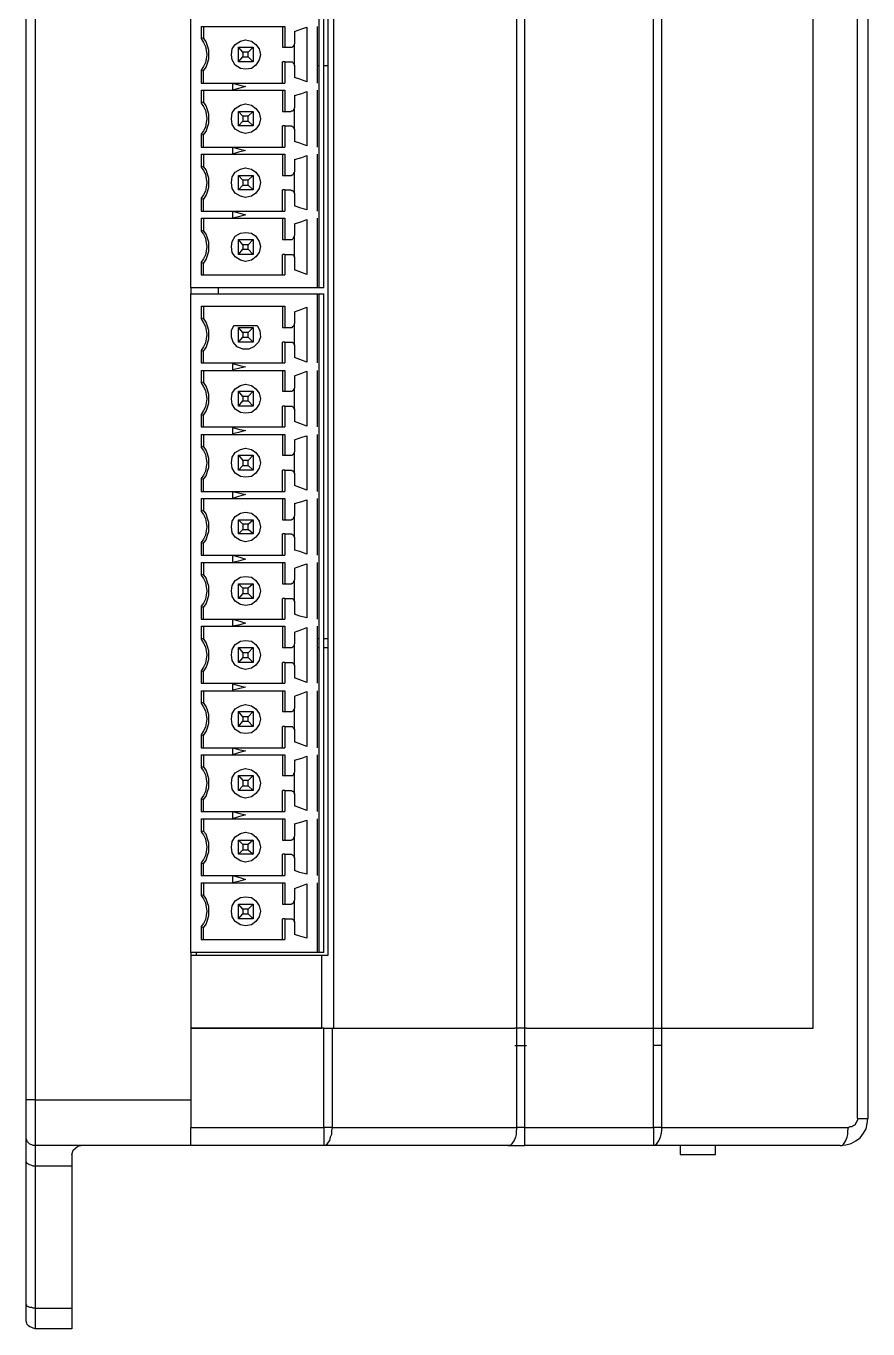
# Model space of a CAD drawing. Header units: inches. Extents: x 1.6 to 15.8, y 0 to 10.9.
# Drawn here: x 1.569 to 3.38, y 0.846 to 3.648 of the extents above; entities that cross this region are included whole.
import ezdxf

# ---------------------------------------------------------------- set-up
doc = ezdxf.new("R2010")
doc.units = ezdxf.units.IN
doc.layers.add('eg4015-datasheet(1)', color=7, linetype='Continuous')

msp = doc.modelspace()

# ---------------------------------------------------------------- linework, layer by layer
at = {"layer": 'eg4015-datasheet(1)', "color": 2, "true_color": 0xffff00}
for points in [[(2.6244, 1.4559), (2.6244, 7.1072), (2.2272, 7.1072)], [(2.6411, 7.1072), (2.6411, 1.4559)], [(3.3577, 1.2989), (3.3577, 7.0863)], [(3.3799, 7.0863), (3.3799, 1.2989)], [(1.5883, 7.0474), (1.5883, 1.3391), (1.5841, 1.3391), (1.5813, 1.3391), (1.5772, 1.3391), (1.5744, 1.3391), (1.5716, 1.3391), (1.5702, 1.3391), (1.5688, 1.3391), (1.5688, 7.0474)], [(2.205, 1.4933), (2.205, 1.6503), (2.2063, 1.6503), (2.2091, 1.6503), (2.2105, 1.6503), (2.2119, 1.6503), (2.2133, 1.6503), (2.2147, 1.6503), (2.2174, 1.6503), (2.2189, 1.6503), (2.2189, 5.9364), (2.2174, 5.9364), (2.2147, 5.9364), (2.2133, 5.9364), (2.2119, 5.9364), (2.2105, 5.9364), (2.2091, 5.9364), (2.2063, 5.9364), (2.205, 5.9364), (2.205, 6.0933)], [(2.23, 6.0933), (2.23, 1.4933)], [(3.2619, 1.4933), (3.2619, 6.0933)], [(3.2619, 1.4933), (3.2619, 6.0933)], [(2.1952, 3.235), (2.1952, 3.1503), (2.1952, 3.085), (1.923, 3.085), (1.923, 3.878), (1.923, 4.5016), (2.1952, 4.5016)], [(2.2091, 3.085), (2.2091, 4.5016)], [(1.9452, 3.6475), (1.9841, 3.6475), (2.0133, 3.6475)], [(1.9452, 3.6475), (1.9452, 3.6322), (1.9452, 3.6211), (1.9508, 3.6128), (1.9549, 3.6044), (1.9563, 3.5961), (1.9577, 3.5864), (1.9563, 3.578), (1.9549, 3.5697), (1.9508, 3.5614), (1.9452, 3.553), (1.9452, 3.5377), (1.9452, 3.5253), (1.9841, 3.5253), (2.0133, 3.5253), (2.0133, 3.5169), (2.0133, 3.51)], [(1.9508, 3.6475), (1.9508, 3.6225), (1.9452, 3.6211)], [(2.0133, 3.6475), (2.0758, 3.6475), (2.1258, 3.6475)], [(2.1202, 3.6475), (2.1202, 3.603)], [(2.1258, 3.6475), (2.1258, 3.6225), (2.1258, 3.603)], [(2.1466, 3.6364), (2.1619, 3.6419), (2.173, 3.6461)], [(2.173, 3.6461), (2.173, 3.5794), (2.173, 3.528)], [(2.1952, 3.6475), (2.1952, 3.5794), (2.1952, 3.5253)], [(2.1994, 3.6475), (2.1994, 3.6641)], [(2.1994, 3.5253), (2.1994, 3.6475)], [(1.9508, 3.5516), (1.9563, 3.56), (1.9591, 3.5683), (1.9619, 3.578), (1.9619, 3.5864), (1.9619, 3.5961), (1.9591, 3.6058), (1.9563, 3.6141), (1.9508, 3.6225)], [(2.1466, 3.6364), (2.1466, 3.6225), (2.1466, 3.61)], [(2.0466, 3.5919), (2.0355, 3.5919), (2.0258, 3.603), (2.0577, 3.603)], [(2.0258, 3.5711), (2.0258, 3.603)], [(2.0355, 3.5919), (2.0355, 3.5822)], [(2.0466, 3.5822), (2.0466, 3.5919), (2.0577, 3.603), (2.0577, 3.5711)], [(2.1202, 3.603), (2.1258, 3.603)], [(2.1258, 3.603), (2.1327, 3.603), (2.1383, 3.603)], [(2.1383, 3.603), (2.1397, 3.603), (2.1411, 3.603), (2.1424, 3.6044), (2.1438, 3.6044), (2.1452, 3.6058), (2.1452, 3.6072), (2.1466, 3.6086), (2.1466, 3.61)], [(2.1466, 3.5627), (2.1466, 3.61)], [(2.0577, 3.5711), (2.0258, 3.5711), (2.0355, 3.5822)], [(2.0355, 3.5822), (2.0466, 3.5822)], [(2.0577, 3.5711), (2.0466, 3.5822)], [(2.1258, 3.5711), (2.1202, 3.5711)], [(2.1202, 3.5253), (2.1202, 3.5711)], [(2.1258, 3.5711), (2.1258, 3.5461), (2.1258, 3.5253)], [(2.1258, 3.5711), (2.1327, 3.5711), (2.1383, 3.5711)], [(2.1383, 3.5711), (2.1397, 3.5711), (2.1411, 3.5711), (2.1424, 3.5697), (2.1438, 3.5683), (2.1452, 3.5669), (2.1466, 3.5642), (2.1466, 3.5627), (2.1466, 3.5489), (2.1466, 3.5377)], [(2.1994, 3.5627), (2.1952, 3.5627)], [(2.2189, 3.5627), (2.2091, 3.5627)], [(1.9452, 3.553), (1.9508, 3.5516)], [(1.9508, 3.5253), (1.9508, 3.5516)], [(2.173, 3.528), (2.1577, 3.5336), (2.1466, 3.5377)], [(1.9452, 3.51), (2.0466, 3.51), (2.1258, 3.51)], [(1.9452, 3.51), (1.9452, 3.4947), (1.9452, 3.4822), (1.9508, 3.4753), (1.9549, 3.4669), (1.9563, 3.4586), (1.9577, 3.4489), (1.9563, 3.4405), (1.9549, 3.4308), (1.9508, 3.4225), (1.9452, 3.4155), (1.9452, 3.4002), (1.9452, 3.3878), (2.0466, 3.3878), (2.1258, 3.3878)], [(1.9508, 3.51), (1.9508, 3.485), (1.9452, 3.4822)], [(2.0133, 3.5253), (2.0286, 3.5211), (2.0411, 3.5183)], [(2.0133, 3.5253), (2.0758, 3.5253), (2.1258, 3.5253)], [(2.0411, 3.5183), (2.0258, 3.5142), (2.0133, 3.51)], [(2.1202, 3.51), (2.1202, 3.4641), (2.1258, 3.4641)], [(2.1258, 3.51), (2.1258, 3.485), (2.1258, 3.4641)], [(2.1466, 3.4989), (2.1619, 3.503), (2.173, 3.5072)], [(2.173, 3.5072), (2.173, 3.4419), (2.173, 3.3905)], [(2.1952, 3.51), (2.1952, 3.4419), (2.1952, 3.3878)], [(2.1994, 3.51), (2.1994, 3.5253)], [(2.1994, 3.3878), (2.1994, 3.51)], [(1.9508, 3.4141), (1.9563, 3.4211), (1.9591, 3.4308), (1.9619, 3.4391), (1.9619, 3.4489), (1.9619, 3.4586), (1.9591, 3.4683), (1.9563, 3.4766), (1.9508, 3.485)], [(2.1466, 3.4989), (2.1466, 3.4836), (2.1466, 3.4725)], [(2.0258, 3.4641), (2.0355, 3.4544)], [(2.0258, 3.4641), (2.0577, 3.4641), (2.0466, 3.4544)], [(2.0258, 3.4336), (2.0258, 3.4641)], [(2.0466, 3.4544), (2.0355, 3.4544)], [(2.0355, 3.4544), (2.0355, 3.4433)], [(2.0466, 3.4433), (2.0466, 3.4544)], [(2.0577, 3.4641), (2.0577, 3.4336)], [(2.1258, 3.4641), (2.1327, 3.4641), (2.1383, 3.4641)], [(2.1383, 3.4641), (2.1397, 3.4655), (2.1411, 3.4655), (2.1424, 3.4655), (2.1438, 3.4669), (2.1452, 3.4683), (2.1452, 3.4697), (2.1466, 3.4711), (2.1466, 3.4725)], [(2.1466, 3.4253), (2.1466, 3.4725)], [(2.0355, 3.4433), (2.0258, 3.4336)], [(2.0577, 3.4336), (2.0258, 3.4336)], [(2.0355, 3.4433), (2.0466, 3.4433)], [(2.0466, 3.4433), (2.0577, 3.4336)], [(2.1258, 3.4336), (2.1202, 3.4336)], [(2.1202, 3.3878), (2.1202, 3.4336)], [(2.1258, 3.4336), (2.1258, 3.4086), (2.1258, 3.3878)], [(2.1258, 3.4336), (2.1327, 3.4336), (2.1383, 3.4336), (2.1397, 3.4336), (2.1411, 3.4322), (2.1424, 3.4322), (2.1438, 3.4308), (2.1452, 3.4294), (2.1452, 3.428), (2.1466, 3.4266), (2.1466, 3.4253), (2.1466, 3.4114), (2.1466, 3.4002)], [(1.9452, 3.4155), (1.9508, 3.4141)], [(1.9508, 3.3878), (1.9508, 3.4141)], [(2.173, 3.3905), (2.1577, 3.3961), (2.1466, 3.4002)], [(1.9452, 3.3725), (1.9841, 3.3725), (2.0133, 3.3725)], [(1.9452, 3.3725), (1.9452, 3.3572), (1.9452, 3.3447), (1.9508, 3.3378), (1.9549, 3.3294), (1.9563, 3.3197), (1.9577, 3.3114), (1.9563, 3.3016), (1.9549, 3.2933), (1.9508, 3.285), (1.9452, 3.278), (1.9452, 3.2628), (1.9452, 3.2503), (1.9841, 3.2503), (2.0133, 3.2503), (2.0133, 3.2419), (2.0133, 3.235)], [(1.9508, 3.3725), (1.9508, 3.3461), (1.9452, 3.3447)], [(2.0133, 3.3878), (2.0286, 3.3836), (2.0411, 3.3808)], [(2.0133, 3.3878), (2.0133, 3.3794), (2.0133, 3.3725)], [(2.0411, 3.3808), (2.0258, 3.3767), (2.0133, 3.3725)], [(2.0133, 3.3725), (2.0758, 3.3725), (2.1258, 3.3725)], [(2.1202, 3.3725), (2.1202, 3.3267)], [(2.1258, 3.3725), (2.1258, 3.3475), (2.1258, 3.3267)], [(2.1466, 3.3614), (2.1619, 3.3655), (2.173, 3.3697)], [(2.173, 3.3697), (2.173, 3.3044), (2.173, 3.253)], [(2.1952, 3.3725), (2.1952, 3.3044), (2.1952, 3.2503)], [(2.1994, 3.3725), (2.1994, 3.3878)], [(2.1994, 3.2503), (2.1994, 3.3725)], [(1.9508, 3.2753), (1.9563, 3.2836), (1.9591, 3.2919), (1.9619, 3.3016), (1.9619, 3.3114), (1.9619, 3.3211), (1.9591, 3.3294), (1.9563, 3.3391), (1.9508, 3.3461)], [(2.1383, 3.3267), (2.1397, 3.3267), (2.1411, 3.328), (2.1424, 3.328), (2.1438, 3.3294), (2.1452, 3.3308), (2.1452, 3.3322), (2.1466, 3.3336), (2.1466, 3.335)], [(2.1466, 3.3614), (2.1466, 3.3461), (2.1466, 3.335)], [(2.1466, 3.2878), (2.1466, 3.335)], [(2.0258, 3.3267), (2.0355, 3.3169)], [(2.0258, 3.3267), (2.0577, 3.3267), (2.0466, 3.3169)], [(2.0258, 3.2961), (2.0258, 3.3267)], [(2.0466, 3.3169), (2.0355, 3.3169)], [(2.0355, 3.3169), (2.0355, 3.3058)], [(2.0466, 3.3058), (2.0466, 3.3169)], [(2.0577, 3.3267), (2.0577, 3.2961)], [(2.1202, 3.3267), (2.1258, 3.3267)], [(2.1258, 3.3267), (2.1327, 3.3267), (2.1383, 3.3267)], [(2.0355, 3.3058), (2.0258, 3.2961)], [(2.0577, 3.2961), (2.0258, 3.2961)], [(2.0355, 3.3058), (2.0466, 3.3058)], [(2.0466, 3.3058), (2.0577, 3.2961)], [(2.1258, 3.2961), (2.1202, 3.2961)], [(2.1202, 3.2503), (2.1202, 3.2961)], [(2.1258, 3.2961), (2.1258, 3.2697), (2.1258, 3.2503)], [(2.1258, 3.2961), (2.1327, 3.2961), (2.1383, 3.2961), (2.1397, 3.2947), (2.1411, 3.2947), (2.1424, 3.2947), (2.1438, 3.2933), (2.1452, 3.2919), (2.1452, 3.2905), (2.1466, 3.2891), (2.1466, 3.2878), (2.1466, 3.2739), (2.1466, 3.2614)], [(1.9452, 3.278), (1.9508, 3.2753)], [(1.9508, 3.2503), (1.9508, 3.2753)], [(2.173, 3.253), (2.1577, 3.2572), (2.1466, 3.2614)], [(1.9452, 3.235), (2.0466, 3.235), (2.1258, 3.235)], [(1.9452, 3.235), (1.9452, 3.2197), (1.9452, 3.2072), (1.9508, 3.2003), (1.9549, 3.1919), (1.9563, 3.1822), (1.9577, 3.1739), (1.9563, 3.1642), (1.9549, 3.1558), (1.9508, 3.1475), (1.9452, 3.1405), (1.9452, 3.1239), (1.9452, 3.1128), (2.0466, 3.1128), (2.1258, 3.1128)], [(1.9508, 3.235), (1.9508, 3.2086), (1.9452, 3.2072)], [(2.0133, 3.2503), (2.0286, 3.2461), (2.0411, 3.2419)], [(2.0133, 3.2503), (2.0758, 3.2503), (2.1258, 3.2503)], [(2.0411, 3.2419), (2.0258, 3.2378), (2.0133, 3.235)], [(2.1202, 3.235), (2.1202, 3.1892), (2.1258, 3.1892)], [(2.1258, 3.235), (2.1258, 3.2086), (2.1258, 3.1892)], [(2.1466, 3.2225), (2.1619, 3.228), (2.173, 3.2322)], [(2.1466, 3.2225), (2.1466, 3.2086), (2.1466, 3.1975)], [(2.173, 3.2322), (2.173, 3.1669), (2.173, 3.1141)], [(2.1994, 3.235), (2.1994, 3.2503)], [(2.1994, 3.085), (2.1994, 3.235)], [(1.9508, 3.1378), (1.9563, 3.1461), (1.9591, 3.1544), (1.9619, 3.1642), (1.9619, 3.1739), (1.9619, 3.1836), (1.9591, 3.1919), (1.9563, 3.2003), (1.9508, 3.2086)], [(2.1383, 3.1892), (2.1397, 3.1892), (2.1411, 3.1892), (2.1424, 3.1905), (2.1438, 3.1919), (2.1452, 3.1933), (2.1452, 3.1947), (2.1466, 3.1961), (2.1466, 3.1975)], [(2.1466, 3.1503), (2.1466, 3.1975)], [(2.0466, 3.178), (2.0355, 3.178), (2.0258, 3.1892), (2.0577, 3.1892)], [(2.0258, 3.1572), (2.0258, 3.1892)], [(2.0577, 3.1572), (2.0258, 3.1572), (2.0355, 3.1683)], [(2.0355, 3.178), (2.0355, 3.1683)], [(2.0355, 3.1683), (2.0466, 3.1683)], [(2.0466, 3.178), (2.0577, 3.1892)], [(2.0577, 3.1892), (2.0577, 3.1572), (2.0466, 3.1683)], [(2.0466, 3.1683), (2.0466, 3.178)], [(2.1258, 3.1892), (2.1327, 3.1892), (2.1383, 3.1892)], [(1.9452, 3.1405), (1.9508, 3.1378)], [(2.1202, 3.1128), (2.1202, 3.1572)], [(2.1258, 3.1572), (2.1202, 3.1572)], [(2.1258, 3.1572), (2.1258, 3.1322), (2.1258, 3.1128)], [(2.1258, 3.1572), (2.1327, 3.1572), (2.1383, 3.1572), (2.1397, 3.1572), (2.1411, 3.1572), (2.1424, 3.1558), (2.1438, 3.1558), (2.1452, 3.1544), (2.1452, 3.153), (2.1466, 3.1516), (2.1466, 3.1503), (2.1466, 3.135), (2.1466, 3.1239)], [(1.9508, 3.1128), (1.9508, 3.1378)], [(2.173, 3.1141), (2.1577, 3.1197), (2.1466, 3.1239)], [(1.923, 3.085), (1.923, 3.0725)], [(1.9827, 3.0725), (1.9827, 3.085)], [(1.9827, 3.0725), (1.9827, 3.085)], [(2.1994, 3.085), (2.1994, 3.085), (2.198, 3.085), (2.1966, 3.085), (2.1952, 3.085)], [(2.2091, 3.085), (2.1994, 3.085)], [(2.1952, 1.8058), (2.1952, 1.7211), (2.1952, 1.6558), (1.923, 1.6558), (1.923, 2.4489), (1.923, 3.0725), (2.1952, 3.0725), (2.1952, 3.0725), (2.1966, 3.0725), (2.198, 3.0725), (2.1994, 3.0725)], [(2.1952, 3.0725), (2.1952, 2.9891), (2.1952, 2.9239)], [(2.1994, 2.9239), (2.1994, 3.0725)], [(2.1994, 3.0725), (2.2091, 3.0725)], [(2.2091, 1.6558), (2.2091, 3.0725)], [(1.9452, 3.0461), (2.0466, 3.0461), (2.1258, 3.0461)], [(1.9452, 3.0461), (1.9452, 3.0308), (1.9452, 3.0183), (1.9508, 3.01), (1.9549, 3.0017), (1.9563, 2.9933), (1.9577, 2.985), (1.9563, 2.9753), (1.9549, 2.9669), (1.9508, 2.9586), (1.9452, 2.9503), (1.9452, 2.935), (1.9452, 2.9239), (1.9841, 2.9239), (2.0133, 2.9239)], [(1.9508, 3.0461), (1.9508, 3.0197)], [(2.1202, 3.0461), (2.1202, 3.0002), (2.1258, 3.0002)], [(2.1258, 3.0461), (2.1258, 3.0197), (2.1258, 3.0002)], [(2.1466, 3.0336), (2.1619, 3.0391), (2.173, 3.0433)], [(2.1466, 3.0336), (2.1466, 3.0197), (2.1466, 3.0086)], [(2.173, 3.0433), (2.173, 2.978), (2.173, 2.9253)], [(1.9508, 3.0197), (1.9452, 3.0183)], [(1.9508, 2.9489), (1.9563, 2.9572), (1.9591, 2.9655), (1.9619, 2.9753), (1.9619, 2.985), (1.9619, 2.9933), (1.9591, 3.003), (1.9563, 3.0114), (1.9508, 3.0197)], [(2.0466, 2.9891), (2.0355, 2.9891), (2.0258, 3.0002), (2.0577, 3.0002)], [(2.0258, 2.9683), (2.0258, 3.0002)], [(2.1258, 3.0002), (2.1327, 3.0002), (2.1383, 3.0002)], [(2.1383, 3.0002), (2.1397, 3.0002), (2.1411, 3.0002), (2.1424, 3.0017), (2.1438, 3.003), (2.1452, 3.0044), (2.1466, 3.0072), (2.1466, 3.0086)], [(2.1466, 2.9614), (2.1466, 3.0086)], [(2.0577, 2.9683), (2.0258, 2.9683), (2.0355, 2.9794)], [(2.0355, 2.9891), (2.0355, 2.9794)], [(2.0355, 2.9794), (2.0466, 2.9794)], [(1.9452, 2.9503), (1.9508, 2.9489)], [(1.9508, 2.9239), (1.9508, 2.9489)], [(2.1258, 2.9683), (2.1202, 2.9683)], [(2.1202, 2.9239), (2.1202, 2.9683)], [(2.1258, 2.9683), (2.1258, 2.9433), (2.1258, 2.9239)], [(2.1258, 2.9683), (2.1327, 2.9683), (2.1383, 2.9683), (2.1397, 2.9683), (2.1411, 2.9683), (2.1424, 2.9669), (2.1438, 2.9669), (2.1452, 2.9655), (2.1452, 2.9641), (2.1466, 2.9628), (2.1466, 2.9614), (2.1466, 2.9461), (2.1466, 2.935)], [(2.0133, 2.9239), (2.0758, 2.9239), (2.1258, 2.9239)], [(2.0133, 2.9225), (2.0286, 2.9183), (2.0411, 2.9155)], [(2.0133, 2.9225), (2.0133, 2.9142), (2.0133, 2.9086)], [(2.0411, 2.9155), (2.0258, 2.9114), (2.0133, 2.9086)], [(2.173, 2.9253), (2.1577, 2.9308), (2.1466, 2.935)], [(2.1994, 2.9072), (2.1994, 2.9239)], [(1.9452, 2.9072), (1.9841, 2.9072), (2.0133, 2.9072)], [(1.9452, 2.9072), (1.9452, 2.8919), (1.9452, 2.8808), (1.9508, 2.8725), (1.9549, 2.8642), (1.9563, 2.8558), (1.9577, 2.8461), (1.9563, 2.8377), (1.9549, 2.8294), (1.9508, 2.8211), (1.9452, 2.8128), (1.9452, 2.7975), (1.9452, 2.7864), (1.9841, 2.7864), (2.0133, 2.7864)], [(1.9508, 2.9072), (1.9508, 2.8822), (1.9452, 2.8808)], [(2.0133, 2.9072), (2.0758, 2.9072), (2.1258, 2.9072)], [(2.1202, 2.9072), (2.1202, 2.8627)], [(2.1258, 2.9072), (2.1258, 2.8822), (2.1258, 2.8627)], [(2.1466, 2.8961), (2.1619, 2.9016), (2.173, 2.9058)], [(2.1466, 2.8961), (2.1466, 2.8822), (2.1466, 2.8697)], [(2.173, 2.9058), (2.173, 2.8392), (2.173, 2.7878)], [(2.1952, 2.9072), (2.1952, 2.8392), (2.1952, 2.7864)], [(2.1994, 2.7864), (2.1994, 2.9072)], [(1.9508, 2.8114), (1.9563, 2.8197), (1.9591, 2.828), (1.9619, 2.8377), (1.9619, 2.8461), (1.9619, 2.8558), (1.9591, 2.8655), (1.9563, 2.8739), (1.9508, 2.8822)], [(2.0466, 2.8516), (2.0355, 2.8516), (2.0258, 2.8627), (2.0577, 2.8627)], [(2.0258, 2.8308), (2.0258, 2.8627)], [(2.1202, 2.8627), (2.1258, 2.8627)], [(2.1258, 2.8627), (2.1327, 2.8627), (2.1383, 2.8627)], [(2.1383, 2.8627), (2.1397, 2.8627), (2.1411, 2.8627), (2.1424, 2.8642), (2.1438, 2.8642), (2.1452, 2.8655), (2.1452, 2.8669), (2.1466, 2.8683), (2.1466, 2.8697)], [(2.1466, 2.8225), (2.1466, 2.8697)], [(2.0577, 2.8308), (2.0258, 2.8308), (2.0355, 2.8419)], [(2.0355, 2.8516), (2.0355, 2.8419)], [(2.0355, 2.8419), (2.0466, 2.8419)], [(2.1258, 2.8308), (2.1202, 2.8308)], [(2.1202, 2.7864), (2.1202, 2.8308)], [(2.1258, 2.8308), (2.1258, 2.8058), (2.1258, 2.7864)], [(2.1258, 2.8308), (2.1327, 2.8308), (2.1383, 2.8308), (2.1397, 2.8308), (2.1411, 2.8308), (2.1424, 2.8294), (2.1438, 2.828), (2.1452, 2.828), (2.1452, 2.8266), (2.1466, 2.8253), (2.1466, 2.8225), (2.1466, 2.8086), (2.1466, 2.7975)], [(1.9452, 2.8128), (1.9508, 2.8114)], [(1.9508, 2.7864), (1.9508, 2.8114)], [(2.0133, 2.7864), (2.0758, 2.7864), (2.1258, 2.7864)], [(2.0133, 2.785), (2.0133, 2.7766), (2.0133, 2.7711)], [(2.0133, 2.785), (2.0286, 2.7808), (2.0411, 2.778)], [(2.0411, 2.778), (2.0258, 2.7739), (2.0133, 2.7711)], [(2.173, 2.7878), (2.1577, 2.7933), (2.1466, 2.7975)], [(2.1994, 2.7697), (2.1994, 2.7864)], [(1.9452, 2.7697), (2.0466, 2.7697), (2.1258, 2.7697)], [(1.9452, 2.7697), (1.9452, 2.7544), (1.9452, 2.7419), (1.9508, 2.735), (1.9549, 2.7267), (1.9563, 2.7183), (1.9577, 2.7086), (1.9563, 2.7003), (1.9549, 2.6906), (1.9508, 2.6822), (1.9452, 2.6752), (1.9452, 2.66), (1.9452, 2.6475), (2.0466, 2.6475), (2.1258, 2.6475)], [(1.9508, 2.7697), (1.9508, 2.7447), (1.9452, 2.7419)], [(2.1202, 2.7697), (2.1202, 2.7253), (2.1258, 2.7253)], [(2.1258, 2.7697), (2.1258, 2.7447), (2.1258, 2.7253)], [(2.1466, 2.7586), (2.1619, 2.7641), (2.173, 2.7669)], [(2.1466, 2.7586), (2.1466, 2.7433), (2.1466, 2.7322)], [(2.173, 2.7669), (2.173, 2.7017), (2.173, 2.6503)], [(2.1952, 2.7697), (2.1952, 2.7017), (2.1952, 2.6475)], [(2.1994, 2.6475), (2.1994, 2.7697)], [(1.9508, 2.6739), (1.9563, 2.6808), (1.9591, 2.6906), (1.9619, 2.6989), (1.9619, 2.7086), (1.9619, 2.7183), (1.9591, 2.728), (1.9563, 2.7364), (1.9508, 2.7447)], [(2.0258, 2.7253), (2.0355, 2.7141)], [(2.0258, 2.7253), (2.0577, 2.7253), (2.0466, 2.7141)], [(2.0258, 2.6933), (2.0258, 2.7253)], [(2.0577, 2.7253), (2.0577, 2.6933)], [(2.1258, 2.7253), (2.1327, 2.7253), (2.1383, 2.7253)], [(2.1383, 2.7253), (2.1397, 2.7253), (2.1411, 2.7253), (2.1424, 2.7267), (2.1438, 2.7267), (2.1452, 2.728), (2.1452, 2.7294), (2.1466, 2.7308), (2.1466, 2.7322)], [(2.1466, 2.685), (2.1466, 2.7322)], [(2.0355, 2.703), (2.0466, 2.703), (2.0577, 2.6933), (2.0258, 2.6933)], [(2.0355, 2.703), (2.0258, 2.6933)], [(2.0466, 2.7141), (2.0355, 2.7141)], [(2.0355, 2.7141), (2.0355, 2.703)], [(2.0466, 2.703), (2.0466, 2.7141)], [(2.1258, 2.6933), (2.1202, 2.6933)], [(2.1202, 2.6475), (2.1202, 2.6933)], [(2.1258, 2.6933), (2.1258, 2.6683), (2.1258, 2.6475)], [(2.1258, 2.6933), (2.1327, 2.6933), (2.1383, 2.6933)], [(2.1383, 2.6933), (2.1397, 2.6933), (2.1411, 2.6919), (2.1424, 2.6919), (2.1438, 2.6906), (2.1452, 2.6891), (2.1452, 2.6878), (2.1466, 2.6864), (2.1466, 2.685), (2.1466, 2.6711), (2.1466, 2.66)], [(1.9452, 2.6752), (1.9508, 2.6739)], [(1.9508, 2.6475), (1.9508, 2.6739)], [(2.0133, 2.6475), (2.0286, 2.6433), (2.0411, 2.6405)], [(2.0133, 2.6475), (2.0133, 2.6391), (2.0133, 2.6322)], [(2.0411, 2.6405), (2.0258, 2.6364), (2.0133, 2.6322)], [(2.173, 2.6503), (2.1577, 2.6558), (2.1466, 2.66)], [(2.1994, 2.6322), (2.1994, 2.6475)], [(1.9452, 2.6322), (1.9841, 2.6322), (2.0133, 2.6322)], [(1.9452, 2.6322), (1.9452, 2.6169), (1.9452, 2.6044), (1.9508, 2.5975), (1.9549, 2.5892), (1.9563, 2.5808), (1.9577, 2.5711), (1.9563, 2.5628), (1.9549, 2.553), (1.9508, 2.5447), (1.9452, 2.5378), (1.9452, 2.5225), (1.9452, 2.51), (1.9841, 2.51), (2.0133, 2.51), (2.0133, 2.5016), (2.0133, 2.4947)], [(1.9508, 2.6322), (1.9508, 2.6072), (1.9452, 2.6044)], [(1.9508, 2.5364), (1.9563, 2.5433), (1.9591, 2.553), (1.9619, 2.5614), (1.9619, 2.5711), (1.9619, 2.5808), (1.9591, 2.5892), (1.9563, 2.5989), (1.9508, 2.6072)], [(2.0133, 2.6322), (2.0758, 2.6322), (2.1258, 2.6322)], [(2.1202, 2.6322), (2.1202, 2.5864), (2.1258, 2.5864)], [(2.1258, 2.6322), (2.1258, 2.6072), (2.1258, 2.5864)], [(2.1466, 2.6211), (2.1619, 2.6253), (2.173, 2.6294)], [(2.1466, 2.6211), (2.1466, 2.6058), (2.1466, 2.5947)], [(2.173, 2.6294), (2.173, 2.5642), (2.173, 2.5127)], [(2.1952, 2.6322), (2.1952, 2.5642), (2.1952, 2.51)], [(2.1994, 2.51), (2.1994, 2.6322)], [(2.0466, 2.5766), (2.0355, 2.5766), (2.0258, 2.5864), (2.0577, 2.5864)], [(2.0258, 2.5558), (2.0258, 2.5864)], [(2.1258, 2.5864), (2.1327, 2.5864), (2.1383, 2.5864)], [(2.1383, 2.5864), (2.1397, 2.5864), (2.1411, 2.5878), (2.1424, 2.5878), (2.1438, 2.5892), (2.1452, 2.5905), (2.1452, 2.5919), (2.1466, 2.5933), (2.1466, 2.5947)], [(2.1466, 2.5475), (2.1466, 2.5947)], [(2.0577, 2.5558), (2.0258, 2.5558), (2.0355, 2.5655)], [(2.0355, 2.5766), (2.0355, 2.5655)], [(2.0355, 2.5655), (2.0466, 2.5655)], [(2.1258, 2.5558), (2.1202, 2.5558)], [(2.1202, 2.51), (2.1202, 2.5558)], [(2.1258, 2.5558), (2.1258, 2.5294), (2.1258, 2.51)], [(2.1258, 2.5558), (2.1327, 2.5558), (2.1383, 2.5558), (2.1397, 2.5558), (2.1411, 2.5544), (2.1424, 2.5544), (2.1438, 2.553), (2.1452, 2.5516), (2.1452, 2.5503), (2.1466, 2.5489), (2.1466, 2.5475), (2.1466, 2.5336), (2.1466, 2.5211)], [(1.9452, 2.5378), (1.9508, 2.5364)], [(1.9508, 2.51), (1.9508, 2.5364)], [(1.9452, 2.4947), (1.9841, 2.4947), (2.0133, 2.4947)], [(1.9452, 2.4947), (1.9452, 2.4794), (1.9452, 2.4669), (1.9508, 2.46), (1.9549, 2.4516), (1.9563, 2.4419), (1.9577, 2.4336), (1.9563, 2.4239), (1.9549, 2.4155), (1.9508, 2.4072), (1.9452, 2.4003), (1.9452, 2.385), (1.9452, 2.3725), (1.9841, 2.3725), (2.0133, 2.3725), (2.0133, 2.3641), (2.0133, 2.3572)], [(1.9508, 2.4947), (1.9508, 2.4683), (1.9452, 2.4669)], [(2.0133, 2.51), (2.0286, 2.5058), (2.0411, 2.5016)], [(2.0133, 2.51), (2.0758, 2.51), (2.1258, 2.51)], [(2.0411, 2.5016), (2.0258, 2.4975), (2.0133, 2.4947)], [(2.0133, 2.4947), (2.0758, 2.4947), (2.1258, 2.4947)], [(2.1202, 2.4947), (2.1202, 2.4489), (2.1258, 2.4489)], [(2.1258, 2.4947), (2.1258, 2.4683), (2.1258, 2.4489)], [(2.173, 2.5127), (2.1577, 2.5183), (2.1466, 2.5211)], [(2.1952, 2.4947), (2.1952, 2.4267), (2.1952, 2.3725)], [(2.1994, 2.4947), (2.1994, 2.51)], [(2.1994, 2.3725), (2.1994, 2.4947)], [(1.9508, 2.3975), (1.9563, 2.4058), (1.9591, 2.4141), (1.9619, 2.4239), (1.9619, 2.4336), (1.9619, 2.4433), (1.9591, 2.4516), (1.9563, 2.4614), (1.9508, 2.4683)], [(2.1466, 2.4822), (2.1619, 2.4878), (2.173, 2.4919)], [(2.1466, 2.4822), (2.1466, 2.4683), (2.1466, 2.4572)], [(2.173, 2.4919), (2.173, 2.4267), (2.173, 2.3753)], [(2.0258, 2.4489), (2.0355, 2.4392)], [(2.0258, 2.4489), (2.0577, 2.4489)], [(2.0258, 2.4169), (2.0258, 2.4489)], [(2.0466, 2.4392), (2.0355, 2.4392)], [(2.0355, 2.4392), (2.0355, 2.428)], [(2.0577, 2.4489), (2.0466, 2.4392)], [(2.0466, 2.428), (2.0466, 2.4392)], [(2.0577, 2.4489), (2.0577, 2.4169)], [(2.1258, 2.4489), (2.1327, 2.4489), (2.1383, 2.4489)], [(2.1383, 2.4489), (2.1397, 2.4489), (2.1411, 2.4503), (2.1424, 2.4503), (2.1438, 2.4516), (2.1452, 2.453), (2.1452, 2.4544), (2.1466, 2.4558), (2.1466, 2.4572)], [(2.1466, 2.41), (2.1466, 2.4572)], [(2.0355, 2.428), (2.0466, 2.428), (2.0577, 2.4169), (2.0258, 2.4169)], [(2.0355, 2.428), (2.0258, 2.4169)], [(2.1258, 2.4169), (2.1202, 2.4169)], [(2.1202, 2.3725), (2.1202, 2.4169)], [(2.1258, 2.4169), (2.1258, 2.3919), (2.1258, 2.3725)], [(2.1258, 2.4169), (2.1327, 2.4169), (2.1383, 2.4169), (2.1397, 2.4169), (2.1411, 2.4169), (2.1424, 2.4169), (2.1438, 2.4155), (2.1452, 2.4141), (2.1452, 2.4128), (2.1466, 2.4114), (2.1466, 2.41), (2.1466, 2.3947), (2.1466, 2.3836)], [(1.9452, 2.4003), (1.9508, 2.3975)], [(1.9508, 2.3725), (1.9508, 2.3975)], [(2.173, 2.3753), (2.1577, 2.3794), (2.1466, 2.3836)], [(1.9452, 2.3572), (2.0466, 2.3572), (2.1258, 2.3572)], [(1.9452, 2.3572), (1.9452, 2.3406), (1.9452, 2.3294), (1.9508, 2.3211), (1.9549, 2.3128), (1.9563, 2.3044), (1.9577, 2.2961), (1.9563, 2.2864), (1.9549, 2.278), (1.9508, 2.2697), (1.9452, 2.2614), (1.9452, 2.2461), (1.9452, 2.235), (2.0466, 2.235), (2.1258, 2.235)], [(1.9508, 2.3572), (1.9508, 2.3308), (1.9452, 2.3294)], [(2.0133, 2.3725), (2.0286, 2.3683), (2.0411, 2.3641)], [(2.0133, 2.3725), (2.0758, 2.3725), (2.1258, 2.3725)], [(2.0411, 2.3641), (2.0258, 2.36), (2.0133, 2.3572)], [(2.1202, 2.3572), (2.1202, 2.3114)], [(2.1258, 2.3572), (2.1258, 2.3308), (2.1258, 2.3114)], [(2.1466, 2.3447), (2.1619, 2.3502), (2.173, 2.3544)], [(2.173, 2.3544), (2.173, 2.2891), (2.173, 2.2364)], [(2.1952, 2.3572), (2.1952, 2.2878), (2.1952, 2.235)], [(2.1994, 2.3572), (2.1994, 2.3725)], [(2.1994, 2.235), (2.1994, 2.3572)], [(1.9508, 2.26), (1.9563, 2.2683), (1.9591, 2.2767), (1.9619, 2.2864), (1.9619, 2.2961), (1.9619, 2.3044), (1.9591, 2.3141), (1.9563, 2.3225), (1.9508, 2.3308)], [(2.1466, 2.3447), (2.1466, 2.3308), (2.1466, 2.3197)], [(2.1952, 2.3308), (2.1994, 2.3308)], [(2.2091, 2.3308), (2.2189, 2.3308)], [(2.0258, 2.3114), (2.0355, 2.3003)], [(2.0258, 2.3114), (2.0577, 2.3114)], [(2.0258, 2.2794), (2.0258, 2.3114)], [(2.0466, 2.3003), (2.0355, 2.3003)], [(2.0355, 2.3003), (2.0355, 2.2905)], [(2.0577, 2.3114), (2.0466, 2.3003)], [(2.0466, 2.2905), (2.0466, 2.3003)], [(2.0577, 2.3114), (2.0577, 2.2794)], [(2.1202, 2.3114), (2.1258, 2.3114)], [(2.1258, 2.3114), (2.1327, 2.3114), (2.1383, 2.3114)], [(2.1383, 2.3114), (2.1397, 2.3114), (2.1411, 2.3114), (2.1424, 2.3128), (2.1438, 2.3141), (2.1452, 2.3141), (2.1452, 2.3155), (2.1466, 2.3169), (2.1466, 2.3197)], [(2.1466, 2.2725), (2.1466, 2.3197)], [(2.1952, 2.3114), (2.1994, 2.3114)], [(2.2091, 2.3114), (2.2189, 2.3114)], [(2.0355, 2.2905), (2.0258, 2.2794)], [(2.0577, 2.2794), (2.0258, 2.2794)], [(2.0355, 2.2905), (2.0466, 2.2905)], [(2.0466, 2.2905), (2.0577, 2.2794)], [(2.1258, 2.2794), (2.1202, 2.2794)], [(2.1202, 2.235), (2.1202, 2.2794)], [(2.1258, 2.2794), (2.1258, 2.2544), (2.1258, 2.235)], [(2.1258, 2.2794), (2.1327, 2.2794), (2.1383, 2.2794), (2.1397, 2.2794), (2.1411, 2.2794), (2.1424, 2.278), (2.1438, 2.278), (2.1452, 2.2767), (2.1452, 2.2753), (2.1466, 2.2739), (2.1466, 2.2725), (2.1466, 2.2572), (2.1466, 2.2461)], [(1.9452, 2.2614), (1.9508, 2.26)], [(1.9508, 2.235), (1.9508, 2.26)], [(2.173, 2.2364), (2.1577, 2.2419), (2.1466, 2.2461)], [(1.9452, 2.2183), (1.9841, 2.2183), (2.0133, 2.2183)], [(1.9452, 2.2183), (1.9452, 2.2031), (1.9452, 2.1919), (1.9508, 2.1836), (1.9549, 2.1753), (1.9563, 2.1669), (1.9577, 2.1572), (1.9563, 2.1489), (1.9549, 2.1405), (1.9508, 2.1322), (1.9452, 2.1239), (1.9452, 2.1086), (1.9452, 2.0961), (1.9841, 2.0961), (2.0133, 2.0961), (2.0133, 2.0878), (2.0133, 2.0808)], [(1.9508, 2.2183), (1.9508, 2.1933), (1.9452, 2.1919)], [(2.0133, 2.2336), (2.0286, 2.2294), (2.0411, 2.2266)], [(2.0133, 2.2336), (2.0133, 2.2253), (2.0133, 2.2197)], [(2.0411, 2.2266), (2.0258, 2.2225), (2.0133, 2.2197)], [(2.0133, 2.2183), (2.0758, 2.2183), (2.1258, 2.2183)], [(2.1202, 2.2183), (2.1202, 2.1739), (2.1258, 2.1739)], [(2.1258, 2.2183), (2.1258, 2.1933), (2.1258, 2.1739)], [(2.1466, 2.2072), (2.1619, 2.2128), (2.173, 2.2169)], [(2.173, 2.2169), (2.173, 2.1503), (2.173, 2.0989)], [(2.1952, 2.2183), (2.1952, 2.1503), (2.1952, 2.0961)], [(2.1994, 2.2183), (2.1994, 2.235)], [(2.1994, 2.0961), (2.1994, 2.2183)], [(1.9508, 2.1225), (1.9563, 2.1308), (1.9591, 2.1392), (1.9619, 2.1489), (1.9619, 2.1572), (1.9619, 2.1669), (1.9591, 2.1766), (1.9563, 2.185), (1.9508, 2.1933)], [(2.1466, 2.2072), (2.1466, 2.1933), (2.1466, 2.1808)], [(2.0466, 2.1627), (2.0355, 2.1627), (2.0258, 2.1739), (2.0577, 2.1739)], [(2.0258, 2.1419), (2.0258, 2.1739)], [(2.0355, 2.1627), (2.0355, 2.153)], [(2.0466, 2.1627), (2.0577, 2.1739)], [(2.0577, 2.1739), (2.0577, 2.1419), (2.0466, 2.153)], [(2.0466, 2.153), (2.0466, 2.1627)], [(2.1258, 2.1739), (2.1327, 2.1739), (2.1383, 2.1739)], [(2.1383, 2.1739), (2.1397, 2.1739), (2.1411, 2.1739), (2.1424, 2.1753), (2.1438, 2.1753), (2.1452, 2.1766), (2.1452, 2.1781), (2.1466, 2.1794), (2.1466, 2.1808)], [(2.1466, 2.1336), (2.1466, 2.1808)], [(2.0577, 2.1419), (2.0258, 2.1419), (2.0355, 2.153)], [(2.0355, 2.153), (2.0466, 2.153)], [(2.1258, 2.1419), (2.1202, 2.1419)], [(2.1202, 2.0961), (2.1202, 2.1419)], [(2.1258, 2.1419), (2.1258, 2.1169), (2.1258, 2.0961)], [(2.1258, 2.1419), (2.1327, 2.1419), (2.1383, 2.1419)], [(2.1383, 2.1419), (2.1397, 2.1419), (2.1411, 2.1419), (2.1424, 2.1405), (2.1438, 2.1392), (2.1452, 2.1392), (2.1452, 2.1378), (2.1466, 2.135), (2.1466, 2.1336), (2.1466, 2.1197), (2.1466, 2.1086)], [(1.9452, 2.1239), (1.9508, 2.1225)], [(1.9508, 2.0961), (1.9508, 2.1225)], [(2.173, 2.0989), (2.1577, 2.1044), (2.1466, 2.1086)], [(1.9452, 2.0808), (2.0466, 2.0808), (2.1258, 2.0808)], [(1.9452, 2.0808), (1.9452, 2.0655), (1.9452, 2.053), (1.9508, 2.0461), (1.9549, 2.0378), (1.9563, 2.0294), (1.9577, 2.0197), (1.9563, 2.0114), (1.9549, 2.0017), (1.9508, 1.9933), (1.9452, 1.9864), (1.9452, 1.9711), (1.9452, 1.9586), (2.0466, 1.9586), (2.1258, 1.9586)], [(1.9508, 2.0808), (1.9508, 2.0558), (1.9452, 2.053)], [(2.0133, 2.0961), (2.0286, 2.0919), (2.0411, 2.0892)], [(2.0133, 2.0961), (2.0758, 2.0961), (2.1258, 2.0961)], [(2.0411, 2.0892), (2.0258, 2.085), (2.0133, 2.0808)], [(2.1202, 2.0808), (2.1202, 2.0364), (2.1258, 2.0364)], [(2.1258, 2.0808), (2.1258, 2.0558), (2.1258, 2.0364)], [(2.1466, 2.0697), (2.1619, 2.0739), (2.173, 2.078)], [(2.173, 2.078), (2.173, 2.0128), (2.173, 1.9614)], [(2.1952, 2.0808), (2.1952, 2.0128), (2.1952, 1.9586)], [(2.1994, 2.0808), (2.1994, 2.0961)], [(2.1994, 1.9586), (2.1994, 2.0808)], [(1.9508, 1.985), (1.9563, 1.9919), (1.9591, 2.0017), (1.9619, 2.01), (1.9619, 2.0197), (1.9619, 2.0294), (1.9591, 2.0391), (1.9563, 2.0475), (1.9508, 2.0558)], [(2.1466, 2.0697), (2.1466, 2.0544), (2.1466, 2.0433)], [(2.0258, 2.0364), (2.0355, 2.0253)], [(2.0258, 2.0364), (2.0577, 2.0364), (2.0466, 2.0253)], [(2.0258, 2.0044), (2.0258, 2.0364)], [(2.0466, 2.0253), (2.0355, 2.0253)], [(2.0355, 2.0253), (2.0355, 2.0141)], [(2.0466, 2.0141), (2.0466, 2.0253)], [(2.0577, 2.0364), (2.0577, 2.0044)], [(2.1258, 2.0364), (2.1327, 2.0364), (2.1383, 2.0364)], [(2.1383, 2.0364), (2.1397, 2.0364), (2.1411, 2.0364), (2.1424, 2.0364), (2.1438, 2.0378), (2.1452, 2.0391), (2.1452, 2.0406), (2.1466, 2.0419), (2.1466, 2.0433)], [(2.1466, 1.9961), (2.1466, 2.0433)], [(2.0355, 2.0141), (2.0466, 2.0141), (2.0577, 2.0044), (2.0258, 2.0044)], [(2.0355, 2.0141), (2.0258, 2.0044)], [(2.1258, 2.0044), (2.1202, 2.0044)], [(2.1202, 1.9586), (2.1202, 2.0044)], [(2.1258, 2.0044), (2.1258, 1.9794), (2.1258, 1.9586)], [(2.1258, 2.0044), (2.1327, 2.0044), (2.1383, 2.0044), (2.1397, 2.0044), (2.1411, 2.003), (2.1424, 2.003), (2.1438, 2.0017), (2.1452, 2.0003), (2.1452, 1.9989), (2.1466, 1.9975), (2.1466, 1.9961), (2.1466, 1.9822), (2.1466, 1.9711)], [(1.9452, 1.9864), (1.9508, 1.985)], [(1.9508, 1.9586), (1.9508, 1.985)], [(2.173, 1.9614), (2.1577, 1.9669), (2.1466, 1.9711)], [(1.9452, 1.9433), (1.9841, 1.9433), (2.0133, 1.9433)], [(1.9452, 1.9433), (1.9452, 1.928), (1.9452, 1.9155), (1.9508, 1.9086), (1.9549, 1.9003), (1.9563, 1.8905), (1.9577, 1.8822), (1.9563, 1.8725), (1.9549, 1.8642), (1.9508, 1.8558), (1.9452, 1.8489), (1.9452, 1.8336), (1.9452, 1.8211), (1.9841, 1.8211), (2.0133, 1.8211), (2.0133, 1.8128), (2.0133, 1.8058)], [(1.9508, 1.9433), (1.9508, 1.9169), (1.9452, 1.9155)], [(2.0133, 1.9586), (2.0286, 1.9544), (2.0411, 1.9517)], [(2.0133, 1.9586), (2.0133, 1.9503), (2.0133, 1.9433)], [(2.0411, 1.9517), (2.0258, 1.9475), (2.0133, 1.9433)], [(2.0133, 1.9433), (2.0758, 1.9433), (2.1258, 1.9433)], [(2.1202, 1.9433), (2.1202, 1.8975)], [(2.1258, 1.9433), (2.1258, 1.9183), (2.1258, 1.8975)], [(2.1466, 1.9322), (2.1619, 1.9364), (2.173, 1.9405)], [(2.173, 1.9405), (2.173, 1.8753), (2.173, 1.8239)], [(2.1952, 1.9433), (2.1952, 1.8753), (2.1952, 1.8211)], [(2.1994, 1.9433), (2.1994, 1.9586)], [(2.1994, 1.8211), (2.1994, 1.9433)], [(1.9508, 1.8461), (1.9563, 1.8544), (1.9591, 1.8642), (1.9619, 1.8725), (1.9619, 1.8822), (1.9619, 1.8919), (1.9591, 1.9003), (1.9563, 1.91), (1.9508, 1.9169)], [(2.1383, 1.8975), (2.1397, 1.8975), (2.1411, 1.8989), (2.1424, 1.8989), (2.1438, 1.9003), (2.1452, 1.9017), (2.1452, 1.903), (2.1466, 1.9044), (2.1466, 1.9058)], [(2.1466, 1.9322), (2.1466, 1.9169), (2.1466, 1.9058)], [(2.1466, 1.8586), (2.1466, 1.9058)], [(2.0258, 1.8975), (2.0355, 1.8878)], [(2.0258, 1.8975), (2.0577, 1.8975)], [(2.0258, 1.8669), (2.0258, 1.8975)], [(2.0466, 1.8878), (2.0355, 1.8878)], [(2.0355, 1.8878), (2.0355, 1.8766)], [(2.0577, 1.8975), (2.0466, 1.8878)], [(2.0466, 1.8766), (2.0466, 1.8878)], [(2.0577, 1.8975), (2.0577, 1.8669)], [(2.1202, 1.8975), (2.1258, 1.8975)], [(2.1258, 1.8975), (2.1327, 1.8975), (2.1383, 1.8975)], [(2.0355, 1.8766), (2.0258, 1.8669)], [(2.0577, 1.8669), (2.0258, 1.8669)], [(2.0355, 1.8766), (2.0466, 1.8766)], [(2.0466, 1.8766), (2.0577, 1.8669)], [(2.1258, 1.8669), (2.1202, 1.8669)], [(2.1202, 1.8211), (2.1202, 1.8669)], [(2.1258, 1.8669), (2.1258, 1.8405), (2.1258, 1.8211)], [(2.1258, 1.8669), (2.1327, 1.8669), (2.1383, 1.8669), (2.1397, 1.8669), (2.1411, 1.8655), (2.1424, 1.8655), (2.1438, 1.8642), (2.1452, 1.8628), (2.1452, 1.8614), (2.1466, 1.86), (2.1466, 1.8586), (2.1466, 1.8447), (2.1466, 1.8322)], [(1.9452, 1.8489), (1.9508, 1.8461)], [(1.9508, 1.8211), (1.9508, 1.8461)], [(2.173, 1.8239), (2.1577, 1.8281), (2.1466, 1.8322)], [(1.9452, 1.8058), (2.0466, 1.8058), (2.1258, 1.8058)], [(1.9452, 1.8058), (1.9452, 1.7905), (1.9452, 1.778), (1.9508, 1.7711), (1.9549, 1.7628), (1.9563, 1.753), (1.9577, 1.7447), (1.9563, 1.735), (1.9549, 1.7267), (1.9508, 1.7183), (1.9452, 1.7114), (1.9452, 1.6947), (1.9452, 1.6836), (2.0466, 1.6836), (2.1258, 1.6836)], [(1.9508, 1.8058), (1.9508, 1.7794), (1.9452, 1.778)], [(2.0133, 1.8211), (2.0286, 1.8169), (2.0411, 1.8128)], [(2.0133, 1.8211), (2.0758, 1.8211), (2.1258, 1.8211)], [(2.0411, 1.8128), (2.0258, 1.8086), (2.0133, 1.8058)], [(2.1202, 1.8058), (2.1202, 1.76)], [(2.1258, 1.8058), (2.1258, 1.7794), (2.1258, 1.76)], [(2.1466, 1.7933), (2.1619, 1.7989), (2.173, 1.8031)], [(2.173, 1.8031), (2.173, 1.7378), (2.173, 1.6864)], [(2.1994, 1.8058), (2.1994, 1.8211)], [(2.1994, 1.6558), (2.1994, 1.8058)], [(1.9508, 1.7086), (1.9563, 1.7169), (1.9591, 1.7253), (1.9619, 1.735), (1.9619, 1.7447), (1.9619, 1.7544), (1.9591, 1.7628), (1.9563, 1.7711), (1.9508, 1.7794)], [(2.1383, 1.76), (2.1397, 1.76), (2.1411, 1.7614), (2.1424, 1.7614), (2.1438, 1.7628), (2.1452, 1.7642), (2.1452, 1.7655), (2.1466, 1.7669), (2.1466, 1.7683)], [(2.1466, 1.7933), (2.1466, 1.7794), (2.1466, 1.7683)], [(2.1466, 1.7211), (2.1466, 1.7683)], [(2.0466, 1.7489), (2.0355, 1.7489), (2.0258, 1.76), (2.0577, 1.76)], [(2.0258, 1.728), (2.0258, 1.76)], [(2.0577, 1.728), (2.0258, 1.728), (2.0355, 1.7392)], [(2.0355, 1.7489), (2.0355, 1.7392)], [(2.0355, 1.7392), (2.0466, 1.7392)], [(2.1202, 1.76), (2.1258, 1.76)], [(2.1258, 1.76), (2.1327, 1.76), (2.1383, 1.76)], [(1.9452, 1.7114), (1.9508, 1.7086)], [(2.1202, 1.6836), (2.1202, 1.728)], [(2.1258, 1.728), (2.1202, 1.728)], [(2.1258, 1.728), (2.1258, 1.703), (2.1258, 1.6836)], [(2.1258, 1.728), (2.1327, 1.728), (2.1383, 1.728), (2.1397, 1.728), (2.1411, 1.728), (2.1424, 1.7267), (2.1438, 1.7267), (2.1452, 1.7253), (2.1452, 1.7239), (2.1466, 1.7225), (2.1466, 1.7211), (2.1466, 1.7058), (2.1466, 1.6947)], [(1.9508, 1.6836), (1.9508, 1.7086)], [(2.173, 1.6864), (2.1577, 1.6906), (2.1466, 1.6947)], [(1.923, 1.6558), (1.923, 1.3391)], [(1.9355, 1.6503), (1.9355, 1.6558)], [(2.1994, 1.6558), (2.1994, 1.6558), (2.198, 1.6558), (2.1966, 1.6558), (2.1952, 1.6558)], [(2.2091, 1.6558), (2.1994, 1.6558)], [(1.923, 1.6503), (1.923, 1.4933)], [(1.923, 1.6503), (2.205, 1.6503)], [(1.923, 1.4933), (2.205, 1.4933)], [(2.2091, 1.4933), (1.923, 1.4933)], [(1.923, 1.4933), (1.923, 1.2794)], [(2.2091, 1.2794), (2.2091, 1.4933)], [(2.2091, 1.4933), (2.2119, 1.4933), (2.2133, 1.4933), (2.2161, 1.4933), (2.2189, 1.4933), (2.2202, 1.4933), (2.223, 1.4933), (2.2244, 1.4933), (2.2272, 1.4933)], [(2.2272, 1.4933), (2.2272, 1.2794)], [(2.2272, 1.4933), (2.6202, 1.4933)], [(2.23, 1.4933), (2.6202, 1.4933)], [(2.6452, 1.4933), (2.6425, 1.4933), (2.6383, 1.4933), (2.6355, 1.4933), (2.6327, 1.4933), (2.6286, 1.4933), (2.6258, 1.4933), (2.623, 1.4933), (2.6202, 1.4933)], [(2.6244, 1.2794), (2.6244, 1.4933)], [(2.6411, 1.4933), (2.6411, 1.2794), (2.6383, 1.2794), (2.6369, 1.2794), (2.6341, 1.2794), (2.6327, 1.2794), (2.6299, 1.2794), (2.6286, 1.2794), (2.6258, 1.2794), (2.6244, 1.2794)], [(2.6452, 1.4933), (2.9133, 1.4933)], [(2.6452, 1.4933), (2.9188, 1.4933)], [(2.9188, 1.2794), (2.9188, 1.4933), (2.9202, 1.4933), (2.923, 1.4933), (2.9244, 1.4933), (2.9272, 1.4933), (2.9286, 1.4933), (2.9313, 1.4933), (2.9327, 1.4933), (2.9355, 1.4933)], [(2.9355, 1.4933), (2.9355, 1.2794)], [(2.9355, 1.4933), (3.2619, 1.4933)], [(2.9397, 1.4933), (3.2619, 1.4933)], [(2.6202, 1.4559), (2.623, 1.4559), (2.6258, 1.4559), (2.6286, 1.4559), (2.6327, 1.4559), (2.6355, 1.4559), (2.6383, 1.4559), (2.6425, 1.4559), (2.6452, 1.4559)], [(1.5883, 1.2405), (1.5841, 1.2405), (1.5813, 1.2419), (1.5772, 1.2433), (1.5744, 1.2461), (1.5716, 1.2489), (1.5702, 1.253), (1.5688, 1.2558), (1.5688, 1.26), (1.5688, 1.2614), (1.5688, 1.2655), (1.5688, 1.2739), (1.5688, 1.2836), (1.5688, 1.2947), (1.5688, 1.3086), (1.5688, 1.3239), (1.5688, 1.3391)], [(1.5883, 1.3391), (1.5883, 1.3197), (1.5883, 1.3017), (1.5883, 1.2836), (1.5883, 1.2697), (1.5883, 1.2572), (1.5883, 1.2475), (1.5883, 1.2419), (1.5883, 1.2405)], [(1.5883, 1.3391), (1.923, 1.3391)], [(3.3202, 1.2405), (3.3327, 1.2419), (3.3438, 1.2447), (3.3536, 1.2503), (3.3633, 1.2572), (3.3702, 1.2669), (3.3758, 1.2767), (3.3786, 1.2878), (3.3799, 1.2989)], [(3.3577, 1.2989), (3.3577, 1.2961), (3.3563, 1.2919), (3.3536, 1.2891), (3.3522, 1.285), (3.3494, 1.2836), (3.3452, 1.2808), (3.341, 1.2808), (3.3383, 1.2794)], [(3.3577, 1.2989), (3.3619, 1.2989), (3.366, 1.2989), (3.3702, 1.2989), (3.3744, 1.2989), (3.3758, 1.2989), (3.3786, 1.2989), (3.3799, 1.2989)], [(2.2272, 1.2794), (2.2258, 1.2725), (2.2258, 1.2642), (2.223, 1.2586), (2.2216, 1.2517), (2.2189, 1.2475), (2.2161, 1.2433), (2.2133, 1.2405), (2.2091, 1.2405)], [(2.2272, 1.2794), (2.2244, 1.2794), (2.223, 1.2794), (2.2202, 1.2794), (2.2189, 1.2794), (2.2161, 1.2794), (2.2133, 1.2794), (2.2119, 1.2794), (2.2091, 1.2794)], [(2.2272, 1.2794), (2.6244, 1.2794), (2.623, 1.2725), (2.623, 1.2642), (2.6216, 1.2586), (2.6188, 1.2517), (2.6161, 1.2475), (2.6133, 1.2433), (2.6105, 1.2405), (2.6063, 1.2405), (2.2091, 1.2405)], [(2.6411, 1.2794), (2.6411, 1.2725), (2.6411, 1.2642), (2.6411, 1.2586), (2.6411, 1.2517), (2.6411, 1.2475), (2.6411, 1.2433), (2.6411, 1.2405)], [(2.6411, 1.2794), (2.9188, 1.2794)], [(2.9355, 1.2794), (2.9355, 1.2725), (2.9341, 1.2642), (2.9327, 1.2586), (2.93, 1.2517), (2.9272, 1.2475), (2.9244, 1.2433), (2.9216, 1.2405), (2.9188, 1.2405)], [(2.9188, 1.2794), (2.9188, 1.2725), (2.9188, 1.2642), (2.9188, 1.2586), (2.9188, 1.2517), (2.9188, 1.2475), (2.9188, 1.2433), (2.9188, 1.2405)], [(2.9355, 1.2794), (2.9327, 1.2794), (2.9313, 1.2794), (2.9286, 1.2794), (2.9272, 1.2794), (2.9244, 1.2794), (2.923, 1.2794), (2.9202, 1.2794), (2.9188, 1.2794)], [(2.9355, 1.2794), (3.3383, 1.2794)], [(3.3202, 1.2405), (3.3244, 1.2405), (3.3272, 1.2433), (3.3299, 1.2475), (3.3327, 1.2517), (3.3355, 1.2586), (3.3369, 1.2642), (3.3369, 1.2725), (3.3383, 1.2794)], [(1.5883, 1.2405), (1.5883, 1.2392), (1.5883, 1.2378), (1.5883, 1.2336), (1.5883, 1.2294), (1.5883, 1.2225), (1.5883, 1.2155), (1.5883, 1.2058), (1.5883, 1.1961), (1.5841, 1.1961), (1.5813, 1.1975), (1.5772, 1.1989), (1.5744, 1.2003), (1.5716, 1.2016), (1.5702, 1.2031), (1.5688, 1.2058), (1.5688, 1.2072), (1.5688, 1.2197), (1.5688, 1.2294), (1.5688, 1.2392), (1.5688, 1.2461), (1.5688, 1.2517), (1.5688, 1.2572), (1.5688, 1.2586), (1.5688, 1.26)], [(1.923, 1.2405), (1.5883, 1.2405)], [(1.6675, 1.2211), (1.6702, 1.2308), (1.6799, 1.2392), (1.6869, 1.2405)], [(2.6063, 1.2405), (2.6105, 1.2405), (2.6147, 1.2405), (2.6188, 1.2405), (2.623, 1.2405), (2.6272, 1.2405), (2.6327, 1.2405), (2.6369, 1.2405), (2.6411, 1.2405)], [(2.9188, 1.2405), (2.6411, 1.2405)], [(3.3202, 1.2405), (2.9188, 1.2405)], [(2.9758, 1.2405), (2.9758, 1.2392), (2.9758, 1.2294), (2.9758, 1.2225), (2.9758, 1.2211)], [(3.0522, 1.2211), (3.0522, 1.2225), (3.0522, 1.2294), (3.0522, 1.2392), (3.0522, 1.2405)], [(1.5883, 1.1961), (1.5883, 0.8905), (1.5841, 0.8905), (1.5813, 0.8919), (1.5772, 0.8919), (1.5744, 0.8933), (1.5716, 0.8947), (1.5702, 0.8975), (1.5688, 0.8989), (1.5688, 0.9017), (1.5688, 1.2072)], [(1.6675, 1.2211), (1.6675, 1.2183), (1.6675, 1.2155), (1.6675, 1.2128), (1.6675, 1.21), (1.6675, 1.2072), (1.6675, 1.2031), (1.6675, 1.2003), (1.6675, 1.1961), (1.5883, 1.1961)], [(2.9758, 1.2211), (3.0522, 1.2211)], [(1.6675, 1.1961), (1.6675, 0.8905)], [(1.5883, 0.8461), (1.5841, 0.8475), (1.5813, 0.8489), (1.5772, 0.8503), (1.5744, 0.8531), (1.5716, 0.8558), (1.5702, 0.8586), (1.5688, 0.8628), (1.5688, 0.8669), (1.5688, 0.8669), (1.5688, 0.8683), (1.5688, 0.8711), (1.5688, 0.8753), (1.5688, 0.8808), (1.5688, 0.8864), (1.5688, 0.8933), (1.5688, 0.9017)], [(1.5883, 0.8905), (1.6675, 0.8905)], [(1.5883, 0.8905), (1.5883, 0.8808), (1.5883, 0.8725), (1.5883, 0.8642), (1.5883, 0.8586), (1.5883, 0.8531), (1.5883, 0.8503), (1.5883, 0.8475), (1.5883, 0.8461)], [(1.6675, 0.8905), (1.6675, 0.8808), (1.6675, 0.8725), (1.6675, 0.8642), (1.6675, 0.8586), (1.6675, 0.8531), (1.6675, 0.8503), (1.6675, 0.8475), (1.6675, 0.8461)], [(1.6675, 0.8461), (1.5883, 0.8461)]]:
    msp.add_lwpolyline(points, dxfattribs=at)
for points in [[(2.9188, 1.4559), (2.9188, 7.1072), (2.9202, 7.1072), (2.923, 7.1072), (2.9244, 7.1072), (2.9272, 7.1072), (2.9286, 7.1072), (2.9313, 7.1072), (2.9327, 7.1072), (2.9355, 7.1072), (2.9355, 1.4559), (2.9327, 1.4559), (2.9313, 1.4559), (2.9286, 1.4559), (2.9272, 1.4559), (2.9244, 1.4559), (2.923, 1.4559), (2.9202, 1.4559)], [(2.0411, 3.6183), (2.0536, 3.6155), (2.0633, 3.6086), (2.0702, 3.5989), (2.073, 3.5864), (2.0702, 3.5753), (2.0633, 3.5642), (2.0536, 3.5572), (2.0411, 3.5558), (2.0299, 3.5572), (2.0188, 3.5642), (2.0119, 3.5753), (2.0105, 3.5864), (2.0119, 3.5989), (2.0188, 3.6086), (2.0299, 3.6155)], [(2.0411, 3.4808), (2.0536, 3.478), (2.0633, 3.4711), (2.0702, 3.4614), (2.073, 3.4489), (2.0702, 3.4364), (2.0633, 3.4266), (2.0536, 3.4197), (2.0411, 3.4169), (2.0299, 3.4197), (2.0188, 3.4266), (2.0119, 3.4364), (2.0105, 3.4489), (2.0119, 3.4614), (2.0188, 3.4711), (2.0299, 3.478)], [(2.0411, 3.3433), (2.0536, 3.3405), (2.0633, 3.3336), (2.0702, 3.3239), (2.073, 3.3114), (2.0702, 3.2989), (2.0633, 3.2891), (2.0536, 3.2822), (2.0411, 3.2794), (2.0299, 3.2822), (2.0188, 3.2891), (2.0119, 3.2989), (2.0105, 3.3114), (2.0119, 3.3239), (2.0188, 3.3336), (2.0299, 3.3405)], [(2.0411, 3.2044), (2.0536, 3.203), (2.0633, 3.1961), (2.0702, 3.185), (2.073, 3.1739), (2.0702, 3.1614), (2.0633, 3.1516), (2.0536, 3.1447), (2.0411, 3.1419), (2.0299, 3.1447), (2.0188, 3.1516), (2.0119, 3.1614), (2.0105, 3.1739), (2.0119, 3.185), (2.0188, 3.1961), (2.0299, 3.203)], [(2.0161, 3.0044), (2.0661, 3.0044), (2.0716, 2.9933), (2.073, 2.9794), (2.0688, 2.9683), (2.0591, 2.9586), (2.048, 2.953), (2.0355, 2.953), (2.023, 2.9586), (2.0147, 2.9683), (2.0105, 2.9794), (2.0105, 2.9933)], [(2.0466, 2.9794), (2.0466, 2.9891), (2.0577, 3.0002), (2.0577, 2.9683)], [(2.0411, 2.878), (2.0536, 2.8753), (2.0633, 2.8683), (2.0702, 2.8586), (2.073, 2.8461), (2.0702, 2.835), (2.0633, 2.8239), (2.0536, 2.8169), (2.0411, 2.8155), (2.0299, 2.8169), (2.0188, 2.8239), (2.0119, 2.835), (2.0105, 2.8461), (2.0119, 2.8586), (2.0188, 2.8683), (2.0299, 2.8753)], [(2.0466, 2.8419), (2.0466, 2.8516), (2.0577, 2.8627), (2.0577, 2.8308)], [(2.0411, 2.7405), (2.0536, 2.7378), (2.0633, 2.7308), (2.0702, 2.7211), (2.073, 2.7086), (2.0702, 2.6975), (2.0633, 2.6864), (2.0536, 2.6794), (2.0411, 2.678), (2.0299, 2.6794), (2.0188, 2.6864), (2.0119, 2.6975), (2.0105, 2.7086), (2.0119, 2.7211), (2.0188, 2.7308), (2.0299, 2.7378)], [(2.0411, 2.603), (2.0536, 2.6003), (2.0633, 2.5933), (2.0702, 2.5836), (2.073, 2.5711), (2.0702, 2.5586), (2.0633, 2.5489), (2.0536, 2.5419), (2.0411, 2.5392), (2.0299, 2.5419), (2.0188, 2.5489), (2.0119, 2.5586), (2.0105, 2.5711), (2.0119, 2.5836), (2.0188, 2.5933), (2.0299, 2.6003)], [(2.0466, 2.5655), (2.0466, 2.5766), (2.0577, 2.5864), (2.0577, 2.5558)], [(2.0411, 2.4642), (2.0536, 2.4628), (2.0633, 2.4558), (2.0702, 2.4447), (2.073, 2.4336), (2.0702, 2.4211), (2.0633, 2.4114), (2.0536, 2.4044), (2.0411, 2.4017), (2.0299, 2.4044), (2.0188, 2.4114), (2.0119, 2.4211), (2.0105, 2.4336), (2.0119, 2.4447), (2.0188, 2.4558), (2.0299, 2.4628)], [(2.0411, 2.3267), (2.0536, 2.3252), (2.0633, 2.3183), (2.0702, 2.3072), (2.073, 2.2961), (2.0702, 2.2836), (2.0633, 2.2739), (2.0536, 2.2669), (2.0411, 2.2642), (2.0299, 2.2669), (2.0188, 2.2739), (2.0119, 2.2836), (2.0105, 2.2961), (2.0119, 2.3072), (2.0188, 2.3183), (2.0299, 2.3252)], [(2.0411, 2.1892), (2.0536, 2.1864), (2.0633, 2.1794), (2.0702, 2.1697), (2.073, 2.1572), (2.0702, 2.1461), (2.0633, 2.135), (2.0536, 2.128), (2.0411, 2.1266), (2.0299, 2.128), (2.0188, 2.135), (2.0119, 2.1461), (2.0105, 2.1572), (2.0119, 2.1697), (2.0188, 2.1794), (2.0299, 2.1864)], [(2.0411, 2.0517), (2.0536, 2.0489), (2.0633, 2.0419), (2.0702, 2.0322), (2.073, 2.0197), (2.0702, 2.0072), (2.0633, 1.9975), (2.0536, 1.9906), (2.0411, 1.9878), (2.0299, 1.9906), (2.0188, 1.9975), (2.0119, 2.0072), (2.0105, 2.0197), (2.0119, 2.0322), (2.0188, 2.0419), (2.0299, 2.0489)], [(2.0411, 1.9142), (2.0536, 1.9114), (2.0633, 1.9044), (2.0702, 1.8947), (2.073, 1.8822), (2.0702, 1.8697), (2.0633, 1.86), (2.0536, 1.8531), (2.0411, 1.8503), (2.0299, 1.8531), (2.0188, 1.86), (2.0119, 1.8697), (2.0105, 1.8822), (2.0119, 1.8947), (2.0188, 1.9044), (2.0299, 1.9114)], [(2.0411, 1.7753), (2.0536, 1.7739), (2.0633, 1.7669), (2.0702, 1.7558), (2.073, 1.7447), (2.0702, 1.7322), (2.0633, 1.7225), (2.0536, 1.7155), (2.0411, 1.7128), (2.0299, 1.7155), (2.0188, 1.7225), (2.0119, 1.7322), (2.0105, 1.7447), (2.0119, 1.7558), (2.0188, 1.7669), (2.0299, 1.7739)], [(2.0466, 1.7392), (2.0466, 1.7489), (2.0577, 1.76), (2.0577, 1.728)], [(1.923, 1.2794), (2.2091, 1.2794), (2.2091, 1.2725), (2.2091, 1.2642), (2.2091, 1.2586), (2.2091, 1.2517), (2.2091, 1.2475), (2.2091, 1.2433), (2.2091, 1.2405), (1.923, 1.2405), (1.923, 1.2405), (1.923, 1.2433), (1.923, 1.2475), (1.923, 1.2517), (1.923, 1.2586), (1.923, 1.2642), (1.923, 1.2725)]]:
    msp.add_lwpolyline(points, close=True, dxfattribs=at)

doc.saveas('drawing.dxf')
